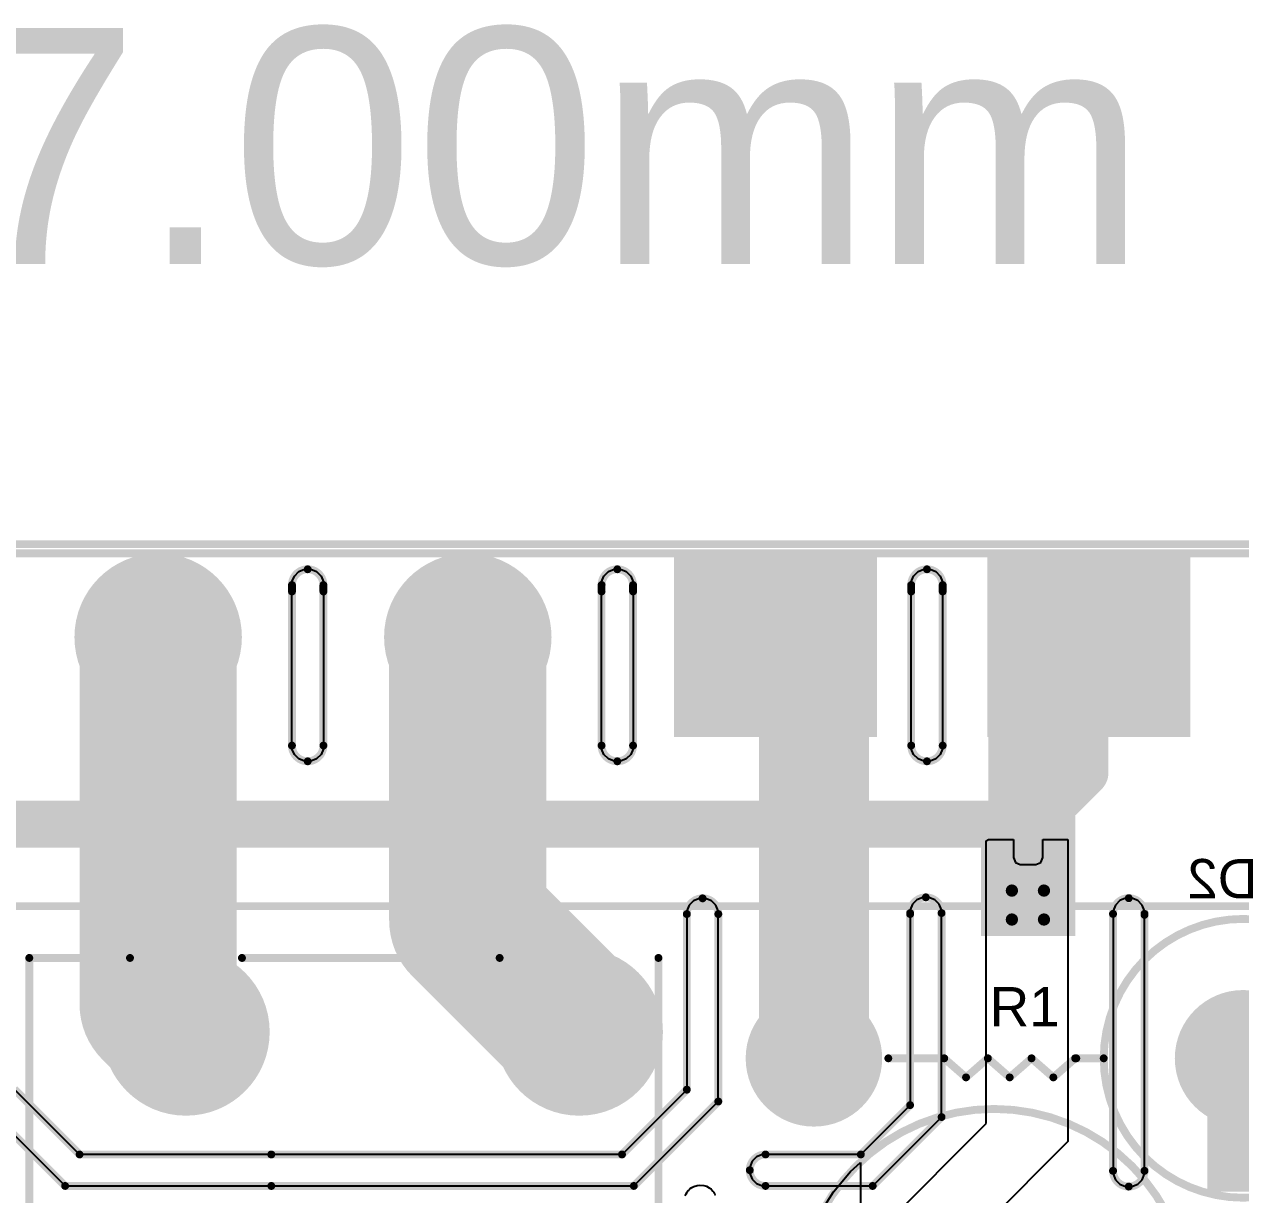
# Model space of a CAD drawing. Header units: millimetres. Extents: x -6 to 110, y 0 to 86.
# Drawn here: x 9.42 to 29.06, y 24.4 to 43.29 of the extents above; entities that cross this region are included whole.
import ezdxf

# ---------------------------------------------------------------- set-up
doc = ezdxf.new("R2010")
doc.units = ezdxf.units.MM
for name, color, linetype in [('BottomLayer', 5, 'Continuous'), ('BottomOverlay', 54, 'Continuous'), ('BottomPaste', 16, 'Continuous'), ('BottomSolder', 6, 'Continuous'), ('Mechanical1', 6, 'Continuous'), ('Mechanical2', 216, 'Continuous'), ('MidLayer1', 16, 'Continuous'), ('MidLayer2', 76, 'Continuous'), ('MultiLayer', 9, 'Continuous'), ('PadHoleLayer', 156, 'Continuous'), ('TopLayer', 1, 'Continuous'), ('TopOverlay', 2, 'Continuous'), ('TopSolder', 216, 'Continuous'), ('ViaHoleLayer', 16, 'Continuous')]:
    doc.layers.add(name, color=color, linetype=linetype)
doc.styles.add('Arial', font='', dxfattribs={"height": 0.2})
doc.styles.get('Arial').set_extended_font_data('Arial')

# ---------------------------------------------------------------- blocks, each defined once
blk = doc.blocks.new('N___T___P___B_1')
at = {"layer": 'BottomLayer'}
for points in [[(1.232, 0.762), (1.232, -0.762), (-0.292, -0.762), (-0.292, 0.762)], [(-0.241, 0.318), (-0.241, -0.318), (-0.699, -0.318), (-0.699, 0.318)], [(-0.381, -0.127), (0.381, -0.127), (0.381, 0.127), (-0.381, 0.127)]]:
    blk.add_hatch(color=5, dxfattribs=at).paths.add_polyline_path(points)
at = {"layer": 'BottomPaste'}
for points in [[(1.232, 0.762), (1.232, -0.762), (-0.292, -0.762), (-0.292, 0.762)], [(-0.241, 0.318), (-0.241, -0.318), (-0.699, -0.318), (-0.699, 0.318)]]:
    blk.add_hatch(color=16, dxfattribs=at).paths.add_polyline_path(points)
blk = doc.blocks.new('MO2WS_VERTICAL_TYPE_9')
at = {"layer": 'BottomLayer'}
h = blk.add_hatch(color=5, dxfattribs=at)
edge = h.paths.add_edge_path()
edge.add_arc((0, 0), 1, 0, 360)
h = blk.add_hatch(color=5, dxfattribs=at)
edge = h.paths.add_edge_path()
edge.add_arc((6.93, 0), 1, 0, 360)
at = {"layer": 'BottomSolder'}
h = blk.add_hatch(color=6, dxfattribs=at)
edge = h.paths.add_edge_path()
edge.add_arc((0, 0), 1.102, 0, 360)
h = blk.add_hatch(color=6, dxfattribs=at)
edge = h.paths.add_edge_path()
edge.add_arc((6.93, 0), 1.102, 0, 360)
at = {"layer": 'MidLayer1'}
h = blk.add_hatch(color=16, dxfattribs=at)
edge = h.paths.add_edge_path()
edge.add_arc((0, 0), 1, 0, 360)
h = blk.add_hatch(color=16, dxfattribs=at)
edge = h.paths.add_edge_path()
edge.add_arc((6.93, 0), 1, 0, 360)
at = {"layer": 'MidLayer2'}
h = blk.add_hatch(color=76, dxfattribs=at)
edge = h.paths.add_edge_path()
edge.add_arc((0, 0), 1, 0, 360)
h = blk.add_hatch(color=76, dxfattribs=at)
edge = h.paths.add_edge_path()
edge.add_arc((6.93, 0), 1, 0, 360)
at = {"layer": 'MultiLayer'}
h = blk.add_hatch(color=9, dxfattribs=at)
edge = h.paths.add_edge_path()
edge.add_arc((0, 0), 1, 0, 360)
h = blk.add_hatch(color=9, dxfattribs=at)
edge = h.paths.add_edge_path()
edge.add_arc((6.93, 0), 1, 0, 360)
at = {"layer": 'PadHoleLayer'}
h = blk.add_hatch(color=156, dxfattribs=at)
edge = h.paths.add_edge_path()
edge.add_arc((0, 0), 0.5, 0, 360)
h = blk.add_hatch(color=156, dxfattribs=at)
edge = h.paths.add_edge_path()
edge.add_arc((6.93, 0), 0.5, 0, 360)
at = {"layer": 'TopLayer'}
h = blk.add_hatch(color=1, dxfattribs=at)
edge = h.paths.add_edge_path()
edge.add_arc((0, 0), 1, 0, 360)
h = blk.add_hatch(color=1, dxfattribs=at)
edge = h.paths.add_edge_path()
edge.add_arc((6.93, 0), 1, 0, 360)
at = {"layer": 'TopSolder'}
h = blk.add_hatch(color=216, dxfattribs=at)
edge = h.paths.add_edge_path()
edge.add_arc((0, 0), 1.102, 0, 360)
h = blk.add_hatch(color=216, dxfattribs=at)
edge = h.paths.add_edge_path()
edge.add_arc((6.93, 0), 1.102, 0, 360)
at = {"layer": 'TopOverlay'}
for points, const_width in [([(2.25, 0, 1), (-2.25, 0, 1)], 0.127), ([(3.032, 0.308, 1), (3.095, 0.308, 1)], 0.0635), ([(3.032, 0.308, 1), (3.095, 0.308, 1)], 0.0635), ([(3.737, 0.308, 1), (3.8, 0.308, 1)], 0.0635), ([(3.737, 0.308, 1), (3.8, 0.308, 1)], 0.0635), ([(4.442, 0.308, 1), (4.505, 0.308, 1)], 0.0635), ([(4.442, 0.308, 1), (4.505, 0.308, 1)], 0.0635), ([(-2.282, 0, 1), (-2.218, 0, 1)], 0.0635), ([(2.218, 0, 1), (2.282, 0, 1)], 0.0635), ([(2.218, 0, 1), (2.282, 0, 1)], 0.0635), ([(2.661, 0, 1), (2.724, 0, 1)], 0.0635), ([(2.68, 0, 1), (2.743, 0, 1)], 0.0635), ([(3.384, 0, 1), (3.448, 0, 1)], 0.0635), ([(3.384, 0, 1), (3.448, 0, 1)], 0.0635), ([(4.089, 0, 1), (4.153, 0, 1)], 0.0635), ([(4.089, 0, 1), (4.153, 0, 1)], 0.0635), ([(4.794, 0, 1), (4.858, 0, 1)], 0.0635), ([(4.794, 0, 1), (4.858, 0, 1)], 0.0635), ([(5.697, 0, 1), (5.76, 0, 1)], 0.0635)]:
    blk.add_lwpolyline(points, format="xyb", close=True, dxfattribs=dict(at, const_width=const_width))
at = {"layer": 'TopOverlay', "const_width": 0.127}
for points in [[(3.064, 0.308), (2.711, 0)], [(3.416, 0), (3.064, 0.308)], [(3.769, 0.308), (3.416, 0)], [(4.121, 0), (3.769, 0.308)], [(4.474, 0.308), (4.121, 0)], [(4.826, 0), (4.474, 0.308)], [(2.692, 0), (2.25, 0)], [(5.729, 0), (4.826, 0)]]:
    blk.add_lwpolyline(points, dxfattribs=at)
blk = doc.blocks.new('KCXC1302G6R8MF_15')
at = {"layer": 'BottomLayer'}
blk.add_hatch(color=5, dxfattribs=at).paths.add_polyline_path([(-2.12, 0.85), (-0.42, 0.85), (-0.42, -0.85), (-2.12, -0.85)])
h = blk.add_hatch(color=5, dxfattribs=at)
edge = h.paths.add_edge_path()
edge.add_arc((1.27, 0), 0.85, 0, 360)
at = {"layer": 'BottomSolder'}
blk.add_hatch(color=6, dxfattribs=at).paths.add_polyline_path([(-2.171, 0.901), (-0.369, 0.901), (-0.369, -0.901), (-2.171, -0.901)])
h = blk.add_hatch(color=6, dxfattribs=at)
edge = h.paths.add_edge_path()
edge.add_arc((1.27, 0), 0.901, 0, 360)
at = {"layer": 'MidLayer1'}
blk.add_hatch(color=16, dxfattribs=at).paths.add_polyline_path([(-2.12, 0.85), (-0.42, 0.85), (-0.42, -0.85), (-2.12, -0.85)])
h = blk.add_hatch(color=16, dxfattribs=at)
edge = h.paths.add_edge_path()
edge.add_arc((1.27, 0), 0.85, 0, 360)
at = {"layer": 'MidLayer2'}
blk.add_hatch(color=76, dxfattribs=at).paths.add_polyline_path([(-2.12, 0.85), (-0.42, 0.85), (-0.42, -0.85), (-2.12, -0.85)])
h = blk.add_hatch(color=76, dxfattribs=at)
edge = h.paths.add_edge_path()
edge.add_arc((1.27, 0), 0.85, 0, 360)
at = {"layer": 'MultiLayer'}
blk.add_hatch(color=9, dxfattribs=at).paths.add_polyline_path([(-2.12, 0.85), (-0.42, 0.85), (-0.42, -0.85), (-2.12, -0.85)])
h = blk.add_hatch(color=9, dxfattribs=at)
edge = h.paths.add_edge_path()
edge.add_arc((1.27, 0), 0.85, 0, 360)
at = {"layer": 'PadHoleLayer'}
h = blk.add_hatch(color=156, dxfattribs=at)
edge = h.paths.add_edge_path()
edge.add_arc((-1.27, 0), 0.46, 0, 360)
h = blk.add_hatch(color=156, dxfattribs=at)
edge = h.paths.add_edge_path()
edge.add_arc((1.27, 0), 0.46, 0, 360)
at = {"layer": 'TopLayer'}
blk.add_hatch(color=1, dxfattribs=at).paths.add_polyline_path([(-2.12, 0.85), (-0.42, 0.85), (-0.42, -0.85), (-2.12, -0.85)])
h = blk.add_hatch(color=1, dxfattribs=at)
edge = h.paths.add_edge_path()
edge.add_arc((1.27, 0), 0.85, 0, 360)
at = {"layer": 'TopSolder'}
blk.add_hatch(color=216, dxfattribs=at).paths.add_polyline_path([(-2.171, 0.901), (-0.369, 0.901), (-0.369, -0.901), (-2.171, -0.901)])
h = blk.add_hatch(color=216, dxfattribs=at)
edge = h.paths.add_edge_path()
edge.add_arc((1.27, 0), 0.901, 0, 360)
at = {"layer": 'TopOverlay'}
for p, q in [((2.159, 2.286), (2.159, 2.286)), ((2.159, 2.286), (2.319, 2.142)), ((2.159, -2.286), (2.159, 2.286)), ((2.319, 2.142), (2.595, 1.812)), ((2.595, 1.812), (2.822, 1.447)), ((2.822, 1.447), (2.997, 1.054)), ((2.997, 1.054), (3.115, 0.641)), ((3.115, 0.641), (3.175, 0.215)), ((3.175, 0.215), (3.175, -0.215)), ((3.175, -0.215), (3.115, -0.641)), ((3.115, -0.641), (2.997, -1.054)), ((2.997, -1.054), (2.822, -1.447)), ((2.822, -1.447), (2.595, -1.812)), ((2.595, -1.812), (2.319, -2.142)), ((2.319, -2.142), (2.159, -2.286)), ((2.159, -2.286), (2.159, -2.286))]:
    blk.add_line(p, q, dxfattribs=at)
for points, const_width in [([(3.15, 0, 1), (-3.15, 0, 1)], 0.127), ([(-1.333, 2.032, 1), (-1.206, 2.032, 1)], 0.127), ([(-1.841, 1.524, 1), (-1.714, 1.524, 1)], 0.127), ([(-0.825, 1.524, 1), (-0.698, 1.524, 1)], 0.127), ([(-1.333, 1.016, 1), (-1.206, 1.016, 1)], 0.127), ([(-3.181, 0, 1), (-3.118, 0, 1)], 0.0635), ([(3.118, 0, 1), (3.181, 0, 1)], 0.0635)]:
    blk.add_lwpolyline(points, format="xyb", close=True, dxfattribs=dict(at, const_width=const_width))
at = {"layer": 'TopOverlay', "const_width": 0.254}
for points in [[(-1.27, 2.032), (-1.27, 1.016)], [(-0.762, 1.524), (-1.778, 1.524)]]:
    blk.add_lwpolyline(points, dxfattribs=at)
blk = doc.blocks.new('HF32FA_G_005_HSL1_27')
at = {"layer": 'BottomLayer'}
h = blk.add_hatch(color=5, dxfattribs=at)
edge = h.paths.add_edge_path()
edge.add_arc((-7.62, 3.8), 0.8, 0, 360)
h = blk.add_hatch(color=5, dxfattribs=at)
edge = h.paths.add_edge_path()
edge.add_arc((7.62, 2.55), 1.25, 0, 360)
h = blk.add_hatch(color=5, dxfattribs=at)
edge = h.paths.add_edge_path()
edge.add_arc((7.62, -3.8), 1.25, 0, 360)
h = blk.add_hatch(color=5, dxfattribs=at)
edge = h.paths.add_edge_path()
edge.add_arc((-7.62, -3.8), 0.8, 0, 360)
at = {"layer": 'BottomSolder'}
h = blk.add_hatch(color=6, dxfattribs=at)
edge = h.paths.add_edge_path()
edge.add_arc((-7.62, 3.8), 0.902, 0, 360)
h = blk.add_hatch(color=6, dxfattribs=at)
edge = h.paths.add_edge_path()
edge.add_arc((7.62, 2.55), 1.352, 0, 360)
h = blk.add_hatch(color=6, dxfattribs=at)
edge = h.paths.add_edge_path()
edge.add_arc((7.62, -3.8), 1.352, 0, 360)
h = blk.add_hatch(color=6, dxfattribs=at)
edge = h.paths.add_edge_path()
edge.add_arc((-7.62, -3.8), 0.902, 0, 360)
at = {"layer": 'MidLayer1'}
h = blk.add_hatch(color=16, dxfattribs=at)
edge = h.paths.add_edge_path()
edge.add_arc((-7.62, 3.8), 0.8, 0, 360)
h = blk.add_hatch(color=16, dxfattribs=at)
edge = h.paths.add_edge_path()
edge.add_arc((7.62, 2.55), 1.25, 0, 360)
h = blk.add_hatch(color=16, dxfattribs=at)
edge = h.paths.add_edge_path()
edge.add_arc((7.62, -3.8), 1.25, 0, 360)
h = blk.add_hatch(color=16, dxfattribs=at)
edge = h.paths.add_edge_path()
edge.add_arc((-7.62, -3.8), 0.8, 0, 360)
at = {"layer": 'MidLayer2'}
h = blk.add_hatch(color=76, dxfattribs=at)
edge = h.paths.add_edge_path()
edge.add_arc((-7.62, 3.8), 0.8, 0, 360)
h = blk.add_hatch(color=76, dxfattribs=at)
edge = h.paths.add_edge_path()
edge.add_arc((7.62, 2.55), 1.25, 0, 360)
h = blk.add_hatch(color=76, dxfattribs=at)
edge = h.paths.add_edge_path()
edge.add_arc((7.62, -3.8), 1.25, 0, 360)
h = blk.add_hatch(color=76, dxfattribs=at)
edge = h.paths.add_edge_path()
edge.add_arc((-7.62, -3.8), 0.8, 0, 360)
at = {"layer": 'MultiLayer'}
h = blk.add_hatch(color=9, dxfattribs=at)
edge = h.paths.add_edge_path()
edge.add_arc((-7.62, 3.8), 0.8, 0, 360)
h = blk.add_hatch(color=9, dxfattribs=at)
edge = h.paths.add_edge_path()
edge.add_arc((7.62, 2.55), 1.25, 0, 360)
h = blk.add_hatch(color=9, dxfattribs=at)
edge = h.paths.add_edge_path()
edge.add_arc((7.62, -3.8), 1.25, 0, 360)
h = blk.add_hatch(color=9, dxfattribs=at)
edge = h.paths.add_edge_path()
edge.add_arc((-7.62, -3.8), 0.8, 0, 360)
at = {"layer": 'PadHoleLayer'}
h = blk.add_hatch(color=156, dxfattribs=at)
edge = h.paths.add_edge_path()
edge.add_arc((-7.62, 3.8), 0.45, 0, 360)
h = blk.add_hatch(color=156, dxfattribs=at)
edge = h.paths.add_edge_path()
edge.add_arc((7.62, 2.55), 0.65, 0, 360)
h = blk.add_hatch(color=156, dxfattribs=at)
edge = h.paths.add_edge_path()
edge.add_arc((7.62, -3.8), 0.65, 0, 360)
h = blk.add_hatch(color=156, dxfattribs=at)
edge = h.paths.add_edge_path()
edge.add_arc((-7.62, -3.8), 0.45, 0, 360)
at = {"layer": 'TopLayer'}
h = blk.add_hatch(color=1, dxfattribs=at)
edge = h.paths.add_edge_path()
edge.add_arc((-7.62, 3.8), 0.8, 0, 360)
h = blk.add_hatch(color=1, dxfattribs=at)
edge = h.paths.add_edge_path()
edge.add_arc((7.62, 2.55), 1.25, 0, 360)
h = blk.add_hatch(color=1, dxfattribs=at)
edge = h.paths.add_edge_path()
edge.add_arc((7.62, -3.8), 1.25, 0, 360)
h = blk.add_hatch(color=1, dxfattribs=at)
edge = h.paths.add_edge_path()
edge.add_arc((-7.62, -3.8), 0.8, 0, 360)
at = {"layer": 'TopSolder'}
h = blk.add_hatch(color=216, dxfattribs=at)
edge = h.paths.add_edge_path()
edge.add_arc((-7.62, 3.8), 0.902, 0, 360)
h = blk.add_hatch(color=216, dxfattribs=at)
edge = h.paths.add_edge_path()
edge.add_arc((7.62, 2.55), 1.352, 0, 360)
h = blk.add_hatch(color=216, dxfattribs=at)
edge = h.paths.add_edge_path()
edge.add_arc((7.62, -3.8), 1.352, 0, 360)
h = blk.add_hatch(color=216, dxfattribs=at)
edge = h.paths.add_edge_path()
edge.add_arc((-7.62, -3.8), 0.902, 0, 360)
at = {"layer": 'TopOverlay'}
for points, const_width in [([(-8.814, 5.08), (-8.814, 4.318)], 0.127), ([(-8.814, 5.08), (8.814, 5.08)], 0.127), ([(8.814, 5.08), (8.814, 3.454)], 0.127), ([(-8.814, 3.282), (-8.814, -3.226)], 0.127), ([(8.814, 1.646), (8.814, -2.515)], 0.127), ([(-6.087, -3.739), (-6.214, -3.866)], 0.4), ([(-6.214, -3.866), (-6.087, -3.993)], 0.4), ([(-6.087, -3.739), (-6.087, -3.993)], 0.4), ([(-8.814, -4.521), (-8.814, -5.08)], 0.127), ([(-8.814, -5.08), (8.814, -5.08)], 0.127)]:
    blk.add_lwpolyline(points, dxfattribs=dict(at, const_width=const_width))
for points, const_width in [([(-8.846, 5.08, 1), (-8.782, 5.08, 1)], 0.0635), ([(-8.846, 5.08, 1), (-8.782, 5.08, 1)], 0.0635), ([(8.782, 5.08, 1), (8.846, 5.08, 1)], 0.0635), ([(8.782, 5.08, 1), (8.846, 5.08, 1)], 0.0635), ([(-8.846, 4.318, 1), (-8.782, 4.318, 1)], 0.0635), ([(-8.846, 3.282, 1), (-8.782, 3.282, 1)], 0.0635), ([(8.782, 3.454, 1), (8.846, 3.454, 1)], 0.0635), ([(8.782, 1.646, 1), (8.846, 1.646, 1)], 0.0635), ([(8.782, -2.515, 1), (8.846, -2.515, 1)], 0.0635), ([(-8.846, -3.226, 1), (-8.782, -3.226, 1)], 0.0635), ([(-6.314, -3.866, 1), (-6.114, -3.866, 1)], 0.2), ([(-6.314, -3.866, 1), (-6.114, -3.866, 1)], 0.2), ([(-6.187, -3.739, 1), (-5.987, -3.739, 1)], 0.2), ([(-6.187, -3.739, 1), (-5.987, -3.739, 1)], 0.2), ([(-6.187, -3.993, 1), (-5.987, -3.993, 1)], 0.2), ([(-6.187, -3.993, 1), (-5.987, -3.993, 1)], 0.2), ([(-8.846, -4.521, 1), (-8.782, -4.521, 1)], 0.0635), ([(-8.846, -5.08, 1), (-8.782, -5.08, 1)], 0.0635), ([(-8.846, -5.08, 1), (-8.782, -5.08, 1)], 0.0635), ([(8.782, -5.08, 1), (8.846, -5.08, 1)], 0.0635)]:
    blk.add_lwpolyline(points, format="xyb", close=True, dxfattribs=dict(at, const_width=const_width))
blk = doc.blocks.new('WJ127_5_0_5P_34')
at = {"layer": 'BottomLayer'}
h = blk.add_hatch(color=5, dxfattribs=at)
edge = h.paths.add_edge_path()
edge.add_arc((-10, 0), 1.25, 0, 360)
h = blk.add_hatch(color=5, dxfattribs=at)
edge = h.paths.add_edge_path()
edge.add_arc((-5, 0), 1.25, 0, 360)
h = blk.add_hatch(color=5, dxfattribs=at)
edge = h.paths.add_edge_path()
edge.add_arc((0, 0), 1.25, 0, 360)
h = blk.add_hatch(color=5, dxfattribs=at)
edge = h.paths.add_edge_path()
edge.add_arc((5, 0), 1.25, 0, 360)
h = blk.add_hatch(color=5, dxfattribs=at)
edge = h.paths.add_edge_path()
edge.add_arc((10, 0), 1.25, 0, 360)
at = {"layer": 'BottomSolder'}
h = blk.add_hatch(color=6, dxfattribs=at)
edge = h.paths.add_edge_path()
edge.add_arc((-10, 0), 1.352, 0, 360)
h = blk.add_hatch(color=6, dxfattribs=at)
edge = h.paths.add_edge_path()
edge.add_arc((-5, 0), 1.352, 0, 360)
h = blk.add_hatch(color=6, dxfattribs=at)
edge = h.paths.add_edge_path()
edge.add_arc((0, 0), 1.352, 0, 360)
h = blk.add_hatch(color=6, dxfattribs=at)
edge = h.paths.add_edge_path()
edge.add_arc((5, 0), 1.352, 0, 360)
h = blk.add_hatch(color=6, dxfattribs=at)
edge = h.paths.add_edge_path()
edge.add_arc((10, 0), 1.352, 0, 360)
at = {"layer": 'MidLayer1'}
h = blk.add_hatch(color=16, dxfattribs=at)
edge = h.paths.add_edge_path()
edge.add_arc((-10, 0), 1.25, 0, 360)
h = blk.add_hatch(color=16, dxfattribs=at)
edge = h.paths.add_edge_path()
edge.add_arc((-5, 0), 1.25, 0, 360)
h = blk.add_hatch(color=16, dxfattribs=at)
edge = h.paths.add_edge_path()
edge.add_arc((0, 0), 1.25, 0, 360)
h = blk.add_hatch(color=16, dxfattribs=at)
edge = h.paths.add_edge_path()
edge.add_arc((5, 0), 1.25, 0, 360)
h = blk.add_hatch(color=16, dxfattribs=at)
edge = h.paths.add_edge_path()
edge.add_arc((10, 0), 1.25, 0, 360)
at = {"layer": 'MidLayer2'}
h = blk.add_hatch(color=76, dxfattribs=at)
edge = h.paths.add_edge_path()
edge.add_arc((-10, 0), 1.25, 0, 360)
h = blk.add_hatch(color=76, dxfattribs=at)
edge = h.paths.add_edge_path()
edge.add_arc((-5, 0), 1.25, 0, 360)
h = blk.add_hatch(color=76, dxfattribs=at)
edge = h.paths.add_edge_path()
edge.add_arc((0, 0), 1.25, 0, 360)
h = blk.add_hatch(color=76, dxfattribs=at)
edge = h.paths.add_edge_path()
edge.add_arc((5, 0), 1.25, 0, 360)
h = blk.add_hatch(color=76, dxfattribs=at)
edge = h.paths.add_edge_path()
edge.add_arc((10, 0), 1.25, 0, 360)
at = {"layer": 'MultiLayer'}
h = blk.add_hatch(color=9, dxfattribs=at)
edge = h.paths.add_edge_path()
edge.add_arc((-10, 0), 1.25, 0, 360)
h = blk.add_hatch(color=9, dxfattribs=at)
edge = h.paths.add_edge_path()
edge.add_arc((-5, 0), 1.25, 0, 360)
h = blk.add_hatch(color=9, dxfattribs=at)
edge = h.paths.add_edge_path()
edge.add_arc((0, 0), 1.25, 0, 360)
h = blk.add_hatch(color=9, dxfattribs=at)
edge = h.paths.add_edge_path()
edge.add_arc((5, 0), 1.25, 0, 360)
h = blk.add_hatch(color=9, dxfattribs=at)
edge = h.paths.add_edge_path()
edge.add_arc((10, 0), 1.25, 0, 360)
at = {"layer": 'PadHoleLayer'}
h = blk.add_hatch(color=156, dxfattribs=at)
edge = h.paths.add_edge_path()
edge.add_arc((-10, 0), 0.65, 0, 360)
h = blk.add_hatch(color=156, dxfattribs=at)
edge = h.paths.add_edge_path()
edge.add_arc((-5, 0), 0.65, 0, 360)
h = blk.add_hatch(color=156, dxfattribs=at)
edge = h.paths.add_edge_path()
edge.add_arc((0, 0), 0.65, 0, 360)
h = blk.add_hatch(color=156, dxfattribs=at)
edge = h.paths.add_edge_path()
edge.add_arc((5, 0), 0.65, 0, 360)
h = blk.add_hatch(color=156, dxfattribs=at)
edge = h.paths.add_edge_path()
edge.add_arc((10, 0), 0.65, 0, 360)
at = {"layer": 'TopLayer'}
h = blk.add_hatch(color=1, dxfattribs=at)
edge = h.paths.add_edge_path()
edge.add_arc((-10, 0), 1.25, 0, 360)
h = blk.add_hatch(color=1, dxfattribs=at)
edge = h.paths.add_edge_path()
edge.add_arc((-5, 0), 1.25, 0, 360)
h = blk.add_hatch(color=1, dxfattribs=at)
edge = h.paths.add_edge_path()
edge.add_arc((0, 0), 1.25, 0, 360)
h = blk.add_hatch(color=1, dxfattribs=at)
edge = h.paths.add_edge_path()
edge.add_arc((5, 0), 1.25, 0, 360)
h = blk.add_hatch(color=1, dxfattribs=at)
edge = h.paths.add_edge_path()
edge.add_arc((10, 0), 1.25, 0, 360)
at = {"layer": 'TopSolder'}
h = blk.add_hatch(color=216, dxfattribs=at)
edge = h.paths.add_edge_path()
edge.add_arc((-10, 0), 1.352, 0, 360)
h = blk.add_hatch(color=216, dxfattribs=at)
edge = h.paths.add_edge_path()
edge.add_arc((-5, 0), 1.352, 0, 360)
h = blk.add_hatch(color=216, dxfattribs=at)
edge = h.paths.add_edge_path()
edge.add_arc((0, 0), 1.352, 0, 360)
h = blk.add_hatch(color=216, dxfattribs=at)
edge = h.paths.add_edge_path()
edge.add_arc((5, 0), 1.352, 0, 360)
h = blk.add_hatch(color=216, dxfattribs=at)
edge = h.paths.add_edge_path()
edge.add_arc((10, 0), 1.352, 0, 360)
at = {"layer": 'TopOverlay', "const_width": 0.127}
for points in [[(-13.005, 4.343), (-13.005, -1.352)], [(12.548, 4.343), (-13.005, 4.343)], [(12.548, 4.343), (12.548, -1.352)], [(12.548, -1.352), (-13.005, -1.352)]]:
    blk.add_lwpolyline(points, dxfattribs=at)
at = {"layer": 'TopOverlay', "const_width": 0.0635}
for points in [[(-13.037, 4.343, 1), (-12.973, 4.343, 1)], [(-13.037, 4.343, 1), (-12.973, 4.343, 1)], [(12.516, 4.343, 1), (12.579, 4.343, 1)], [(12.516, 4.343, 1), (12.579, 4.343, 1)], [(-13.037, -1.352, 1), (-12.973, -1.352, 1)], [(-13.037, -1.352, 1), (-12.973, -1.352, 1)], [(12.516, -1.352, 1), (12.579, -1.352, 1)], [(12.516, -1.352, 1), (12.579, -1.352, 1)]]:
    blk.add_lwpolyline(points, format="xyb", close=True, dxfattribs=at)

msp = doc.modelspace()

# ---------------------------------------------------------------- hatches: boundary and pattern name
at = {"layer": 'BottomLayer'}
for points in [[(19.912, 31.786), (23.19, 31.786), (23.19, 34.724), (19.912, 34.724)], [(28.249, 34.724), (24.971, 34.724), (24.971, 31.786), (28.249, 31.786)], [(24.987, 30.241), (26.289, 30.241), (26.289, 34.648), (24.987, 34.648)], [(24.866, 28.575), (26.39, 28.575), (26.39, 29.751), (24.866, 29.751)], [(28.523, 24.448), (32.982, 24.448), (32.982, 27.086), (28.523, 27.086)]]:
    msp.add_hatch(color=5, dxfattribs=at).paths.add_polyline_path(points)
h = msp.add_hatch(color=5, dxfattribs=at)
edge = h.paths.add_edge_path()
edge.add_arc((25.367, 29.307), 0.2, 0, 360)
h = msp.add_hatch(color=5, dxfattribs=at)
edge = h.paths.add_edge_path()
edge.add_arc((25.885, 29.307), 0.2, 0, 360)
h = msp.add_hatch(color=5, dxfattribs=at)
edge = h.paths.add_edge_path()
edge.add_arc((25.367, 28.84), 0.2, 0, 360)
h = msp.add_hatch(color=5, dxfattribs=at)
edge = h.paths.add_edge_path()
edge.add_arc((25.885, 28.84), 0.2, 0, 360)
at = {"layer": 'MidLayer1'}
h = msp.add_hatch(color=16, dxfattribs=at)
edge = h.paths.add_edge_path()
edge.add_arc((25.367, 29.307), 0.2, 0, 360)
h = msp.add_hatch(color=16, dxfattribs=at)
edge = h.paths.add_edge_path()
edge.add_arc((25.885, 29.307), 0.2, 0, 360)
h = msp.add_hatch(color=16, dxfattribs=at)
edge = h.paths.add_edge_path()
edge.add_arc((25.367, 28.84), 0.2, 0, 360)
h = msp.add_hatch(color=16, dxfattribs=at)
edge = h.paths.add_edge_path()
edge.add_arc((25.885, 28.84), 0.2, 0, 360)
at = {"layer": 'MidLayer2'}
h = msp.add_hatch(color=76, dxfattribs=at)
edge = h.paths.add_edge_path()
edge.add_arc((25.367, 29.307), 0.2, 0, 360)
h = msp.add_hatch(color=76, dxfattribs=at)
edge = h.paths.add_edge_path()
edge.add_arc((25.885, 29.307), 0.2, 0, 360)
h = msp.add_hatch(color=76, dxfattribs=at)
edge = h.paths.add_edge_path()
edge.add_arc((25.367, 28.84), 0.2, 0, 360)
h = msp.add_hatch(color=76, dxfattribs=at)
edge = h.paths.add_edge_path()
edge.add_arc((25.885, 28.84), 0.2, 0, 360)
at = {"layer": 'TopLayer'}
h = msp.add_hatch(color=1, dxfattribs=at)
edge = h.paths.add_edge_path()
edge.add_arc((25.367, 29.307), 0.2, 0, 360)
h = msp.add_hatch(color=1, dxfattribs=at)
edge = h.paths.add_edge_path()
edge.add_arc((25.885, 29.307), 0.2, 0, 360)
h = msp.add_hatch(color=1, dxfattribs=at)
edge = h.paths.add_edge_path()
edge.add_arc((25.367, 28.84), 0.2, 0, 360)
h = msp.add_hatch(color=1, dxfattribs=at)
edge = h.paths.add_edge_path()
edge.add_arc((25.885, 28.84), 0.2, 0, 360)
at = {"layer": 'ViaHoleLayer'}
h = msp.add_hatch(color=16, dxfattribs=at)
edge = h.paths.add_edge_path()
edge.add_arc((25.367, 29.307), 0.1, 0, 360)
h = msp.add_hatch(color=16, dxfattribs=at)
edge = h.paths.add_edge_path()
edge.add_arc((25.885, 29.307), 0.1, 0, 360)
h = msp.add_hatch(color=16, dxfattribs=at)
edge = h.paths.add_edge_path()
edge.add_arc((25.367, 28.84), 0.1, 0, 360)
h = msp.add_hatch(color=16, dxfattribs=at)
edge = h.paths.add_edge_path()
edge.add_arc((25.885, 28.84), 0.1, 0, 360)

# ---------------------------------------------------------------- linework, layer by layer
at = {"layer": 'BottomLayer'}
for p, q in [((24.954, 30.108), (24.987, 30.131)), ((24.954, 25.55), (24.954, 30.108)), ((24.987, 30.131), (25.391, 30.131)), ((25.391, 30.131), (25.391, 29.84)), ((25.865, 29.84), (25.865, 30.131)), ((25.865, 30.131), (26.273, 30.131)), ((26.273, 30.131), (26.273, 25.255)), ((25.391, 29.84), (25.423, 29.762)), ((25.423, 29.762), (25.501, 29.73)), ((25.501, 29.73), (25.755, 29.73)), ((25.755, 29.73), (25.833, 29.762)), ((25.833, 29.762), (25.865, 29.84)), ((23.049, 23.644), (24.954, 25.55)), ((26.273, 25.255), (24.659, 23.644))]:
    msp.add_line(p, q, dxfattribs=at)
for points, const_width in [([(11.581, 27.475), (11.581, 33.398)], 2.54), ([(16.581, 28.825), (16.581, 33.398)], 2.54), ([(21.581, 33.202), (21.581, 33.398)], 1.778), ([(21.581, 33.202), (22.17, 32.613)], 1.778), ([(21.581, 32.898), (21.816, 32.662)], 1.27), ([(22.17, 26.6), (22.17, 32.613)], 1.778), ([(16.581, 28.825), (18.38, 27.026)], 2.54), ([(11.581, 27.475), (12.03, 27.026)], 2.54)]:
    msp.add_lwpolyline(points, dxfattribs=dict(at, const_width=const_width))
for points, const_width in [([(10.946, 33.398, 1), (12.216, 33.398, 1)], 1.27), ([(15.946, 33.398, 1), (17.216, 33.398, 1)], 1.27), ([(21.136, 33.398, 1), (22.025, 33.398, 1)], 0.889), ([(21.136, 33.202, 1), (22.025, 33.202, 1)], 0.889), ([(21.136, 33.202, 1), (22.025, 33.202, 1)], 0.889), ([(21.263, 32.898, 1), (21.898, 32.898, 1)], 0.635), ([(21.725, 32.613, 1), (22.614, 32.613, 1)], 0.889), ([(21.725, 32.613, 1), (22.614, 32.613, 1)], 0.889), ([(21.498, 32.662, 1), (22.133, 32.662, 1)], 0.635), ([(15.946, 28.825, 1), (17.216, 28.825, 1)], 1.27), ([(15.946, 28.825, 1), (17.216, 28.825, 1)], 1.27), ([(10.946, 27.475, 1), (12.216, 27.475, 1)], 1.27), ([(10.946, 27.475, 1), (12.216, 27.475, 1)], 1.27), ([(11.395, 27.026, 1), (12.665, 27.026, 1)], 1.27), ([(17.745, 27.026, 1), (19.015, 27.026, 1)], 1.27), ([(21.725, 26.6, 1), (22.614, 26.6, 1)], 0.889)]:
    msp.add_lwpolyline(points, format="xyb", close=True, dxfattribs=dict(at, const_width=const_width))
at = {"layer": 'BottomOverlay'}
for p, q in [((20.287, 24.549), (20.323, 24.552)), ((20.323, 24.552), (20.394, 24.549)), ((20.09, 24.383), (20.108, 24.415)), ((20.108, 24.415), (20.122, 24.44)), ((20.122, 24.44), (20.129, 24.447)), ((20.129, 24.447), (20.14, 24.465)), ((20.14, 24.465), (20.15, 24.472)), ((20.15, 24.472), (20.154, 24.479)), ((20.154, 24.479), (20.168, 24.49)), ((20.168, 24.49), (20.172, 24.497)), ((20.172, 24.497), (20.2, 24.515)), ((20.2, 24.515), (20.23, 24.531)), ((20.23, 24.531), (20.287, 24.549)), ((20.394, 24.549), (20.412, 24.542)), ((20.412, 24.542), (20.437, 24.535)), ((20.437, 24.535), (20.481, 24.511)), ((20.481, 24.511), (20.483, 24.506)), ((20.483, 24.506), (20.49, 24.503)), ((20.49, 24.503), (20.51, 24.487)), ((20.51, 24.487), (20.538, 24.458)), ((20.538, 24.458), (20.541, 24.451)), ((20.541, 24.451), (20.549, 24.444)), ((20.549, 24.444), (20.552, 24.437)), ((20.552, 24.437), (20.563, 24.426)), ((20.563, 24.426), (20.572, 24.403)), ((20.572, 24.403), (20.581, 24.394))]:
    msp.add_line(p, q, dxfattribs=at)
at = {"layer": 'BottomSolder'}
for points, const_width in [([(16.581, 28.825), (16.581, 33.398)], 1.778), ([(11.581, 27.475), (11.581, 33.398)], 1.524), ([(16.581, 28.825), (18.38, 27.026)], 1.778)]:
    msp.add_lwpolyline(points, dxfattribs=dict(at, const_width=const_width))
for points, const_width in [([(16.136, 33.398, 1), (17.025, 33.398, 1)], 0.889), ([(11.2, 33.398, 1), (11.962, 33.398, 1)], 0.762), ([(16.136, 28.825, 1), (17.025, 28.825, 1)], 0.889), ([(16.136, 28.825, 1), (17.025, 28.825, 1)], 0.889), ([(11.2, 27.475, 1), (11.962, 27.475, 1)], 0.762), ([(17.935, 27.026, 1), (18.824, 27.026, 1)], 0.889)]:
    msp.add_lwpolyline(points, format="xyb", close=True, dxfattribs=dict(at, const_width=const_width))
at = {"layer": 'Mechanical2', "const_width": 0.127}
for points in [[(0, 34.899), (37, 34.899)], [(13.741, 34.134), (13.741, 34.239)], [(13.741, 31.648), (13.741, 34.134)], [(14.249, 34.134), (14.249, 34.239)], [(14.249, 31.648), (14.249, 34.134)], [(18.741, 34.134), (18.741, 34.239)], [(18.741, 31.648), (18.741, 34.134)], [(19.249, 34.134), (19.249, 34.239)], [(19.249, 31.648), (19.249, 34.134)], [(23.741, 34.134), (23.741, 34.239)], [(23.741, 31.648), (23.741, 34.134)], [(24.249, 34.134), (24.249, 34.239)], [(24.249, 31.648), (24.249, 34.134)], [(20.118, 26.094), (20.118, 28.928)], [(20.626, 25.903), (20.626, 28.928)], [(23.724, 25.844), (23.724, 28.928)], [(24.232, 25.652), (24.232, 28.944)], [(27, 24.784), (27, 28.931)], [(27.508, 24.784), (27.508, 28.915)], [(9.258, 26.102), (10.312, 25.048)], [(19.071, 25.048), (20.118, 26.094)], [(8.74, 25.878), (10.079, 24.54)], [(19.263, 24.54), (20.626, 25.903)], [(22.928, 25.048), (23.724, 25.844)], [(23.119, 24.54), (24.232, 25.652)], [(10.312, 25.048), (13.408, 25.048)], [(13.408, 25.048), (19.071, 25.048)], [(21.388, 25.048), (22.928, 25.048)], [(10.079, 24.54), (13.408, 24.54)], [(13.408, 24.54), (19.263, 24.54)], [(21.388, 24.54), (23.119, 24.54)]]:
    msp.add_lwpolyline(points, dxfattribs=at)
for points in [[(13.741, 34.239, -0.414214), (13.995, 34.493)], [(13.995, 34.493, -0.414214), (14.249, 34.239)], [(18.741, 34.239, -0.414214), (18.995, 34.493)], [(18.995, 34.493, -0.414214), (19.249, 34.239)], [(23.741, 34.239, -0.414214), (23.995, 34.493)], [(23.995, 34.493, -0.414214), (24.249, 34.239)], [(13.995, 31.394, -0.414214), (13.741, 31.648)], [(14.249, 31.648, -0.414214), (13.995, 31.394)], [(18.995, 31.394, -0.414214), (18.741, 31.648)], [(19.249, 31.648, -0.414214), (18.995, 31.394)], [(23.995, 31.394, -0.414214), (23.741, 31.648)], [(24.249, 31.648, -0.414214), (23.995, 31.394)], [(20.118, 28.928, -0.414214), (20.372, 29.182)], [(20.372, 29.182, -0.414214), (20.626, 28.928)], [(23.724, 28.944, -0.414214), (23.978, 29.198)], [(23.978, 29.198, -0.414214), (24.232, 28.944)], [(27, 28.931, -0.414214), (27.254, 29.185)], [(27.254, 29.185, -0.414214), (27.508, 28.931)], [(21.134, 24.794, -0.414214), (21.388, 25.048)], [(21.388, 24.54, -0.414214), (21.134, 24.794)], [(27.254, 24.53, -0.414214), (27, 24.784)], [(27.508, 24.784, -0.414214), (27.254, 24.53)]]:
    msp.add_lwpolyline(points, format="xyb", dxfattribs=at)
at = {"layer": 'Mechanical2', "const_width": 0.0635}
for points in [[(13.964, 34.493, 1), (14.027, 34.493, 1)], [(13.964, 34.493, 1), (14.027, 34.493, 1)], [(18.964, 34.493, 1), (19.027, 34.493, 1)], [(18.964, 34.493, 1), (19.027, 34.493, 1)], [(23.964, 34.493, 1), (24.027, 34.493, 1)], [(23.964, 34.493, 1), (24.027, 34.493, 1)], [(13.71, 34.239, 1), (13.773, 34.239, 1)], [(13.71, 34.239, 1), (13.773, 34.239, 1)], [(13.71, 34.134, 1), (13.773, 34.134, 1)], [(13.71, 34.134, 1), (13.773, 34.134, 1)], [(14.218, 34.239, 1), (14.281, 34.239, 1)], [(14.218, 34.239, 1), (14.281, 34.239, 1)], [(14.218, 34.134, 1), (14.281, 34.134, 1)], [(14.218, 34.134, 1), (14.281, 34.134, 1)], [(18.71, 34.239, 1), (18.773, 34.239, 1)], [(18.71, 34.239, 1), (18.773, 34.239, 1)], [(18.71, 34.134, 1), (18.773, 34.134, 1)], [(18.71, 34.134, 1), (18.773, 34.134, 1)], [(19.218, 34.239, 1), (19.281, 34.239, 1)], [(19.218, 34.239, 1), (19.281, 34.239, 1)], [(19.218, 34.134, 1), (19.281, 34.134, 1)], [(19.218, 34.134, 1), (19.281, 34.134, 1)], [(23.71, 34.239, 1), (23.773, 34.239, 1)], [(23.71, 34.239, 1), (23.773, 34.239, 1)], [(23.71, 34.134, 1), (23.773, 34.134, 1)], [(23.71, 34.134, 1), (23.773, 34.134, 1)], [(24.218, 34.239, 1), (24.281, 34.239, 1)], [(24.218, 34.239, 1), (24.281, 34.239, 1)], [(24.218, 34.134, 1), (24.281, 34.134, 1)], [(24.218, 34.134, 1), (24.281, 34.134, 1)], [(13.71, 31.648, 1), (13.773, 31.648, 1)], [(13.71, 31.648, 1), (13.773, 31.648, 1)], [(14.218, 31.648, 1), (14.281, 31.648, 1)], [(14.218, 31.648, 1), (14.281, 31.648, 1)], [(18.71, 31.648, 1), (18.773, 31.648, 1)], [(18.71, 31.648, 1), (18.773, 31.648, 1)], [(19.218, 31.648, 1), (19.281, 31.648, 1)], [(19.218, 31.648, 1), (19.281, 31.648, 1)], [(23.71, 31.648, 1), (23.773, 31.648, 1)], [(23.71, 31.648, 1), (23.773, 31.648, 1)], [(24.218, 31.648, 1), (24.281, 31.648, 1)], [(24.218, 31.648, 1), (24.281, 31.648, 1)], [(13.964, 31.394, 1), (14.027, 31.394, 1)], [(13.964, 31.394, 1), (14.027, 31.394, 1)], [(18.964, 31.394, 1), (19.027, 31.394, 1)], [(18.964, 31.394, 1), (19.027, 31.394, 1)], [(23.964, 31.394, 1), (24.027, 31.394, 1)], [(23.964, 31.394, 1), (24.027, 31.394, 1)], [(20.34, 29.182, 1), (20.404, 29.182, 1)], [(20.34, 29.182, 1), (20.404, 29.182, 1)], [(23.946, 29.198, 1), (24.009, 29.198, 1)], [(23.946, 29.198, 1), (24.009, 29.198, 1)], [(27.222, 29.185, 1), (27.286, 29.185, 1)], [(27.222, 29.185, 1), (27.286, 29.185, 1)], [(20.086, 28.928, 1), (20.15, 28.928, 1)], [(20.086, 28.928, 1), (20.15, 28.928, 1)], [(20.594, 28.928, 1), (20.658, 28.928, 1)], [(20.594, 28.928, 1), (20.658, 28.928, 1)], [(23.692, 28.944, 1), (23.755, 28.944, 1)], [(23.692, 28.928, 1), (23.755, 28.928, 1)], [(24.2, 28.944, 1), (24.263, 28.944, 1)], [(24.2, 28.944, 1), (24.263, 28.944, 1)], [(26.968, 28.931, 1), (27.032, 28.931, 1)], [(26.968, 28.931, 1), (27.032, 28.931, 1)], [(27.476, 28.931, 1), (27.54, 28.931, 1)], [(27.476, 28.915, 1), (27.54, 28.915, 1)], [(20.086, 26.094, 1), (20.15, 26.094, 1)], [(20.086, 26.094, 1), (20.15, 26.094, 1)], [(20.594, 25.903, 1), (20.658, 25.903, 1)], [(20.594, 25.903, 1), (20.658, 25.903, 1)], [(23.692, 25.844, 1), (23.755, 25.844, 1)], [(23.692, 25.844, 1), (23.755, 25.844, 1)], [(24.2, 25.652, 1), (24.263, 25.652, 1)], [(24.2, 25.652, 1), (24.263, 25.652, 1)], [(10.281, 25.048, 1), (10.344, 25.048, 1)], [(10.281, 25.048, 1), (10.344, 25.048, 1)], [(13.376, 25.048, 1), (13.44, 25.048, 1)], [(13.376, 25.048, 1), (13.44, 25.048, 1)], [(19.039, 25.048, 1), (19.103, 25.048, 1)], [(19.039, 25.048, 1), (19.103, 25.048, 1)], [(21.357, 25.048, 1), (21.42, 25.048, 1)], [(21.357, 25.048, 1), (21.42, 25.048, 1)], [(22.896, 25.048, 1), (22.959, 25.048, 1)], [(22.896, 25.048, 1), (22.959, 25.048, 1)], [(21.103, 24.794, 1), (21.166, 24.794, 1)], [(21.103, 24.794, 1), (21.166, 24.794, 1)], [(26.968, 24.784, 1), (27.032, 24.784, 1)], [(26.968, 24.784, 1), (27.032, 24.784, 1)], [(27.476, 24.784, 1), (27.54, 24.784, 1)], [(27.476, 24.784, 1), (27.54, 24.784, 1)], [(10.047, 24.54, 1), (10.11, 24.54, 1)], [(10.047, 24.54, 1), (10.11, 24.54, 1)], [(13.376, 24.54, 1), (13.44, 24.54, 1)], [(13.376, 24.54, 1), (13.44, 24.54, 1)], [(19.231, 24.54, 1), (19.294, 24.54, 1)], [(19.231, 24.54, 1), (19.294, 24.54, 1)], [(21.357, 24.54, 1), (21.42, 24.54, 1)], [(21.357, 24.54, 1), (21.42, 24.54, 1)], [(23.087, 24.54, 1), (23.151, 24.54, 1)], [(23.087, 24.54, 1), (23.151, 24.54, 1)], [(27.222, 24.53, 1), (27.286, 24.53, 1)], [(27.222, 24.53, 1), (27.286, 24.53, 1)]]:
    msp.add_lwpolyline(points, format="xyb", close=True, dxfattribs=at)
at = {"layer": 'MultiLayer'}
for p, q in [((13.741, 34.29), (13.78, 34.383)), ((13.78, 34.383), (13.852, 34.455)), ((13.852, 34.455), (13.945, 34.493)), ((13.945, 34.493), (13.995, 34.493)), ((13.995, 34.493), (14.046, 34.493)), ((14.046, 34.493), (14.139, 34.455)), ((14.139, 34.455), (14.211, 34.383)), ((14.211, 34.383), (14.249, 34.29)), ((18.741, 34.29), (18.78, 34.383)), ((18.78, 34.383), (18.852, 34.455)), ((18.852, 34.455), (18.945, 34.493)), ((18.945, 34.493), (18.995, 34.493)), ((18.995, 34.493), (19.046, 34.493)), ((19.046, 34.493), (19.139, 34.455)), ((19.139, 34.455), (19.211, 34.383)), ((19.211, 34.383), (19.249, 34.29)), ((23.741, 34.29), (23.78, 34.383)), ((23.78, 34.383), (23.852, 34.455)), ((23.852, 34.455), (23.945, 34.493)), ((23.945, 34.493), (23.995, 34.493)), ((23.995, 34.493), (24.046, 34.493)), ((24.046, 34.493), (24.139, 34.455)), ((24.139, 34.455), (24.211, 34.383)), ((24.211, 34.383), (24.249, 34.29)), ((13.741, 34.239), (13.741, 34.29)), ((13.741, 31.648), (13.741, 34.239)), ((14.249, 34.29), (14.249, 34.239)), ((14.249, 34.239), (14.249, 34.239)), ((14.249, 34.239), (14.249, 31.648)), ((18.741, 34.239), (18.741, 34.29)), ((18.741, 31.648), (18.741, 34.239)), ((19.249, 34.29), (19.249, 34.239)), ((19.249, 34.239), (19.249, 34.239)), ((19.249, 34.239), (19.249, 31.648)), ((23.741, 34.239), (23.741, 34.29)), ((23.741, 31.648), (23.741, 34.239)), ((24.249, 34.29), (24.249, 34.239)), ((24.249, 34.239), (24.249, 34.239)), ((24.249, 34.239), (24.249, 31.648)), ((13.741, 31.597), (13.741, 31.648)), ((13.741, 31.648), (13.741, 31.648)), ((14.249, 31.648), (14.249, 31.597)), ((18.741, 31.597), (18.741, 31.648)), ((18.741, 31.648), (18.741, 31.648)), ((19.249, 31.648), (19.249, 31.597)), ((23.741, 31.597), (23.741, 31.648)), ((23.741, 31.648), (23.741, 31.648)), ((24.249, 31.648), (24.249, 31.597)), ((13.78, 31.504), (13.741, 31.597)), ((13.852, 31.432), (13.78, 31.504)), ((13.945, 31.394), (13.852, 31.432)), ((14.139, 31.432), (14.046, 31.394)), ((14.211, 31.504), (14.139, 31.432)), ((14.249, 31.597), (14.211, 31.504)), ((18.78, 31.504), (18.741, 31.597)), ((18.852, 31.432), (18.78, 31.504)), ((18.945, 31.394), (18.852, 31.432)), ((19.139, 31.432), (19.046, 31.394)), ((19.211, 31.504), (19.139, 31.432)), ((19.249, 31.597), (19.211, 31.504)), ((23.78, 31.504), (23.741, 31.597)), ((23.852, 31.432), (23.78, 31.504)), ((23.945, 31.394), (23.852, 31.432)), ((24.139, 31.432), (24.046, 31.394)), ((24.211, 31.504), (24.139, 31.432)), ((24.249, 31.597), (24.211, 31.504)), ((13.995, 31.394), (13.945, 31.394)), ((13.995, 31.394), (13.995, 31.394)), ((14.046, 31.394), (13.995, 31.394)), ((18.995, 31.394), (18.945, 31.394)), ((18.995, 31.394), (18.995, 31.394)), ((19.046, 31.394), (18.995, 31.394)), ((23.995, 31.394), (23.945, 31.394)), ((23.995, 31.394), (23.995, 31.394)), ((24.046, 31.394), (23.995, 31.394)), ((20.156, 29.072), (20.118, 28.979)), ((20.228, 29.143), (20.156, 29.072)), ((20.321, 29.182), (20.228, 29.143)), ((20.372, 29.182), (20.321, 29.182)), ((20.422, 29.182), (20.372, 29.182)), ((20.516, 29.143), (20.422, 29.182)), ((20.587, 29.072), (20.516, 29.143)), ((20.626, 28.979), (20.587, 29.072)), ((23.762, 29.088), (23.724, 28.995)), ((23.834, 29.16), (23.762, 29.088)), ((23.927, 29.198), (23.834, 29.16)), ((23.978, 29.198), (23.927, 29.198)), ((24.028, 29.198), (23.978, 29.198)), ((24.121, 29.16), (24.028, 29.198)), ((24.193, 29.088), (24.121, 29.16)), ((24.232, 28.995), (24.193, 29.088)), ((27.039, 29.074), (27, 28.981)), ((27.11, 29.146), (27.039, 29.074)), ((27.204, 29.185), (27.11, 29.146)), ((27.254, 29.185), (27.204, 29.185)), ((27.305, 29.185), (27.254, 29.185)), ((27.398, 29.146), (27.305, 29.185)), ((27.47, 29.074), (27.398, 29.146)), ((27.508, 28.981), (27.47, 29.074)), ((20.118, 28.979), (20.118, 28.928)), ((20.118, 28.928), (20.118, 28.928)), ((20.118, 28.928), (20.118, 26.094)), ((20.626, 28.928), (20.626, 28.979)), ((20.626, 25.903), (20.626, 28.928)), ((23.724, 28.995), (23.724, 28.944)), ((23.724, 28.944), (23.724, 28.944)), ((23.724, 28.944), (23.724, 25.844)), ((24.232, 28.944), (24.232, 28.995)), ((24.232, 25.652), (24.232, 28.944)), ((27, 28.981), (27, 28.931)), ((27, 28.931), (27, 24.784)), ((27, 28.931), (27, 28.931)), ((27.508, 28.931), (27.508, 28.981)), ((27.508, 24.784), (27.508, 28.931)), ((10.312, 25.048), (9.258, 26.102)), ((20.118, 26.094), (19.071, 25.048)), ((8.74, 25.878), (10.079, 24.54)), ((19.263, 24.54), (20.626, 25.903)), ((23.724, 25.844), (22.928, 25.048)), ((23.119, 24.54), (24.232, 25.652)), ((19.071, 25.048), (10.312, 25.048)), ((21.245, 25.009), (21.173, 24.938)), ((21.338, 25.048), (21.245, 25.009)), ((21.388, 25.048), (21.338, 25.048)), ((22.928, 25.048), (21.388, 25.048)), ((21.173, 24.938), (21.134, 24.844)), ((21.134, 24.844), (21.134, 24.794)), ((21.134, 24.794), (21.134, 24.794)), ((21.134, 24.794), (21.134, 24.743)), ((27, 24.784), (27, 24.734)), ((27.508, 24.734), (27.508, 24.784)), ((27.508, 24.784), (27.508, 24.784)), ((21.134, 24.743), (21.173, 24.65)), ((21.173, 24.65), (21.245, 24.578)), ((21.245, 24.578), (21.338, 24.54)), ((27, 24.734), (27.039, 24.64)), ((27.039, 24.64), (27.11, 24.569)), ((27.11, 24.569), (27.204, 24.53)), ((27.305, 24.53), (27.398, 24.569)), ((27.398, 24.569), (27.47, 24.64)), ((27.47, 24.64), (27.508, 24.734)), ((10.079, 24.54), (19.263, 24.54)), ((21.338, 24.54), (21.388, 24.54)), ((21.388, 24.54), (21.388, 24.54)), ((21.388, 24.54), (23.119, 24.54)), ((27.204, 24.53), (27.254, 24.53)), ((27.254, 24.53), (27.305, 24.53))]:
    msp.add_line(p, q, dxfattribs=at)
at = {"layer": 'TopLayer', "const_width": 0.762}
for points in [[(26.546, 33.363), (26.581, 33.398)], [(26.546, 31.212), (26.546, 33.363)], [(25.713, 30.379), (26.546, 31.212)], [(4.056, 30.379), (25.713, 30.379)]]:
    msp.add_lwpolyline(points, dxfattribs=at)
at = {"layer": 'TopLayer', "const_width": 0.381}
for points in [[(26.355, 33.363, 1), (26.736, 33.363, 1)], [(26.355, 33.363, 1), (26.736, 33.363, 1)], [(26.39, 33.398, 1), (26.771, 33.398, 1)], [(26.355, 31.212, 1), (26.736, 31.212, 1)], [(26.355, 31.212, 1), (26.736, 31.212, 1)], [(25.522, 30.379, 1), (25.903, 30.379, 1)], [(25.522, 30.379, 1), (25.903, 30.379, 1)]]:
    msp.add_lwpolyline(points, format="xyb", close=True, dxfattribs=at)

# ---------------------------------------------------------------- block references
for name, p, rotation in [('WJ127_5_0_5P_34', (16.581, 33.398), 180), ('N___T___P___B_1', (25.628, 30.221), 270), ('MO2WS_VERTICAL_TYPE_9', (29.1, 26.6), 180), ('HF32FA_G_005_HSL1_27', (14.58, 19.406), 90), ('KCXC1302G6R8MF_15', (25.079, 22.633), 180)]:
    msp.add_blockref(name, p, dxfattribs=dict(rotation=rotation))

# ---------------------------------------------------------------- texts
at = {"layer": 'BottomOverlay', "style": 'Arial', "text_generation_flag": 2}
msp.add_text('D2', height=0.635, dxfattribs=at).set_placement((29.333, 29.182))
at = {"layer": 'Mechanical1', "style": 'Arial'}
msp.add_text('37.00mm', height=3.81, dxfattribs=at).set_placement((5.36, 39.421))
at = {"layer": 'TopOverlay', "style": 'Arial'}
msp.add_text('R1', height=0.635, dxfattribs=at).set_placement((25.007, 27.115))

doc.saveas('drawing.dxf')
